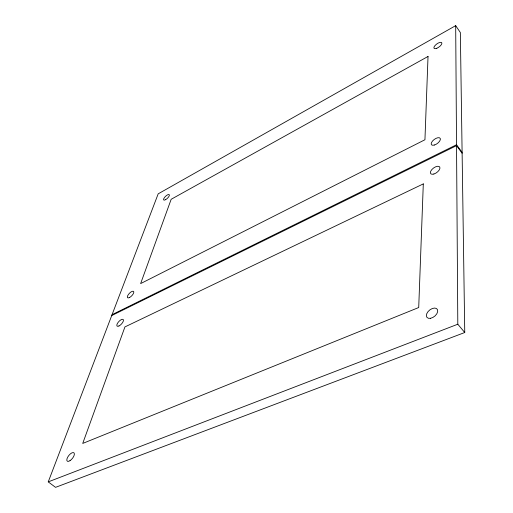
<?xml version="1.0" encoding="UTF-8"?>
<svg xmlns="http://www.w3.org/2000/svg" width="513" height="513" viewBox="0 0 513 513"><rect width="100%" height="100%" fill="white"/><g stroke="black" fill="none" stroke-linecap="round" stroke-linejoin="round"><path stroke-width="0.77" d="M48.248 481.874L158.19 193.837L455.685 25.65L460.347 32.531L464.752 332.52L55.545 487.35L48.248 481.874L457.808 324.222L455.685 25.65M112.065 314.681L456.532 144.743L462.104 152.355M111.731 315.559L456.538 145.641L462.117 153.252M457.808 324.222L464.752 332.52M423.302 183.898L418.717 307.531L82.721 443.437L124.935 326.922L423.302 183.898M428.028 56.462L424.944 139.748L140.626 283.599L171.169 199.288L428.028 56.462M165.609 199.672A3.828 1.359 -43.9 0 0 169.316 194.786A3.828 1.359 -43.9 0 0 164.487 197.499A3.828 1.359 -43.9 0 0 165.609 199.672M436.82 48.26A4.745 1.885 -36.1 0 0 441.751 42.739A4.745 1.885 -36.1 0 0 435.088 45.477A4.745 1.885 -36.1 0 0 436.82 48.26M129.475 297.546A4.348 1.712 -46.4 0 0 133.758 291.73A4.348 1.712 -46.4 0 0 128.468 294.404A4.348 1.712 -46.4 0 0 129.475 297.546M434.556 144.987A5.406 2.552 -36.4 0 0 440.257 138.439A5.406 2.552 -36.4 0 0 432.568 140.979A5.406 2.552 -36.4 0 0 434.556 144.987M69.999 460.687A5.348 2.321 -51.6 0 0 74.128 453.017A5.348 2.321 -51.6 0 0 67.639 457.243A5.348 2.321 -51.6 0 0 69.999 460.687M433.876 174.029A5.598 2.77 -36.6 0 0 439.801 167.167A5.598 2.77 -36.6 0 0 431.811 169.611A5.598 2.77 -36.6 0 0 433.876 174.029M118.971 325.979A4.508 1.815 -47.2 0 0 123.428 319.888A4.508 1.815 -47.2 0 0 118.009 322.53A4.508 1.815 -47.2 0 0 118.971 325.979M430.503 318.31A6.579 3.995 -39 0 0 437.57 309.814A6.579 3.995 -39 0 0 428.066 311.571A6.579 3.995 -39 0 0 430.503 318.31"/></g></svg>
